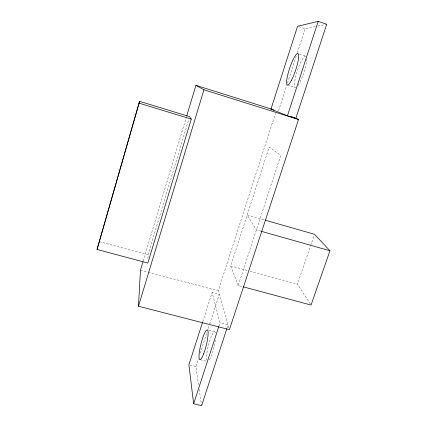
<?xml version="1.0" encoding="UTF-8"?>
<svg xmlns="http://www.w3.org/2000/svg" width="427" height="427" viewBox="0 0 427 427"><rect width="100%" height="100%" fill="white"/><g stroke="black" fill="none" stroke-linecap="round" stroke-linejoin="round"><path stroke-width="0.32" stroke-dasharray="2.13 1.6" d="M147.945 258.623L148.025 254.802L188.825 119.186M143.141 261.191L186.535 116.56M202.745 321.648L212.112 292.474L219.259 294.374L209.449 324.75M228.915 327.877L218.234 290.803L275.516 113.155M198.582 384.78L195.956 366.515L198.411 358.92M200.247 353.225L206.994 332.345M208.221 328.544L209.246 325.379M278.564 110.796L286.709 85.565M287.526 83.046L296.493 55.291M297.304 52.772L305.049 28.801L315.243 26.655M238.197 285.482L230.697 265.946L269.191 146.989L280.752 155.471L238.197 285.482L242.669 286.682M218.966 326.004L219.996 322.844L212.112 292.474M227.031 328.08L228.066 324.926L219.996 322.844M310.322 303.949L297.422 284.152L310.408 246.294M310.626 245.658L314.091 235.565M317.789 26.122L326.708 24.243M190.186 365.096L195.956 366.515M200.242 359.705L206.567 361.274M208.76 330.268L215.016 331.87M140.462 270.115L147.534 271.994M148.174 272.164L218.234 290.803M99.315 241.645L148.025 254.802M230.697 265.946L247.377 270.494M249.944 271.198L297.422 284.152M260.865 231.178L256.387 229.907L247.18 215.011L264.494 219.969M287.467 85.005L295.356 87.54A16.584 3.331 -71.4 0 1 297.838 69.489A16.584 3.331 -71.4 0 1 306.351 56.567M299.498 54.042L305.604 56.054M298.799 26.698L305.049 28.801M199.238 389.344L201.491 404.999M306.719 58.696A16.584 3.331 -71.4 0 1 297.715 85.731M206.641 360.191A15.383 2.893 -76.2 0 1 210.132 339.668A15.383 2.893 -76.2 0 1 215.662 333.797M215.352 339.988A15.383 2.893 -76.2 0 1 208.792 360.756"/><path stroke-width="0.64" d="M291.604 116.715L298.537 119.48L229.427 329.644L138.465 306.239L140.462 270.115L142.949 261.831M97.041 249.448L139.586 101.322L189.588 116.635L191.253 119.101L147.854 263.075L97.041 249.448L139.586 101.322M186.727 115.925L195.902 85.341L271.898 109.227M138.465 306.239L203.925 89.787L195.902 85.341M202.542 322.284L188.905 364.781L193.639 403.766L201.587 405.65L226.822 328.71M270.964 109.104L297.55 26.277L318.19 21.35L326.708 24.243L295.82 118.396L287.44 115.765L270.964 109.104L274.043 110.07M193.639 403.766L218.757 326.634M287.44 115.765L318.19 21.35M265.135 220.151L314.523 234.3L329.959 250.766L311.037 305.049L243.31 286.853M261.505 231.359L329.959 250.766M139.026 103.131L191.253 119.101M203.925 89.787L298.537 119.48M203.604 353.962A15.409 2.733 -76.1 0 0 207.511 329.948A15.409 2.733 -76.1 0 0 199.617 350.439A15.409 2.733 -76.1 0 0 203.604 353.962M291.46 80.287A16.616 3.144 -71.5 0 0 298.372 53.935A16.616 3.144 -71.5 0 0 288.097 73.455A16.616 3.144 -71.5 0 0 291.46 80.287"/></g></svg>
